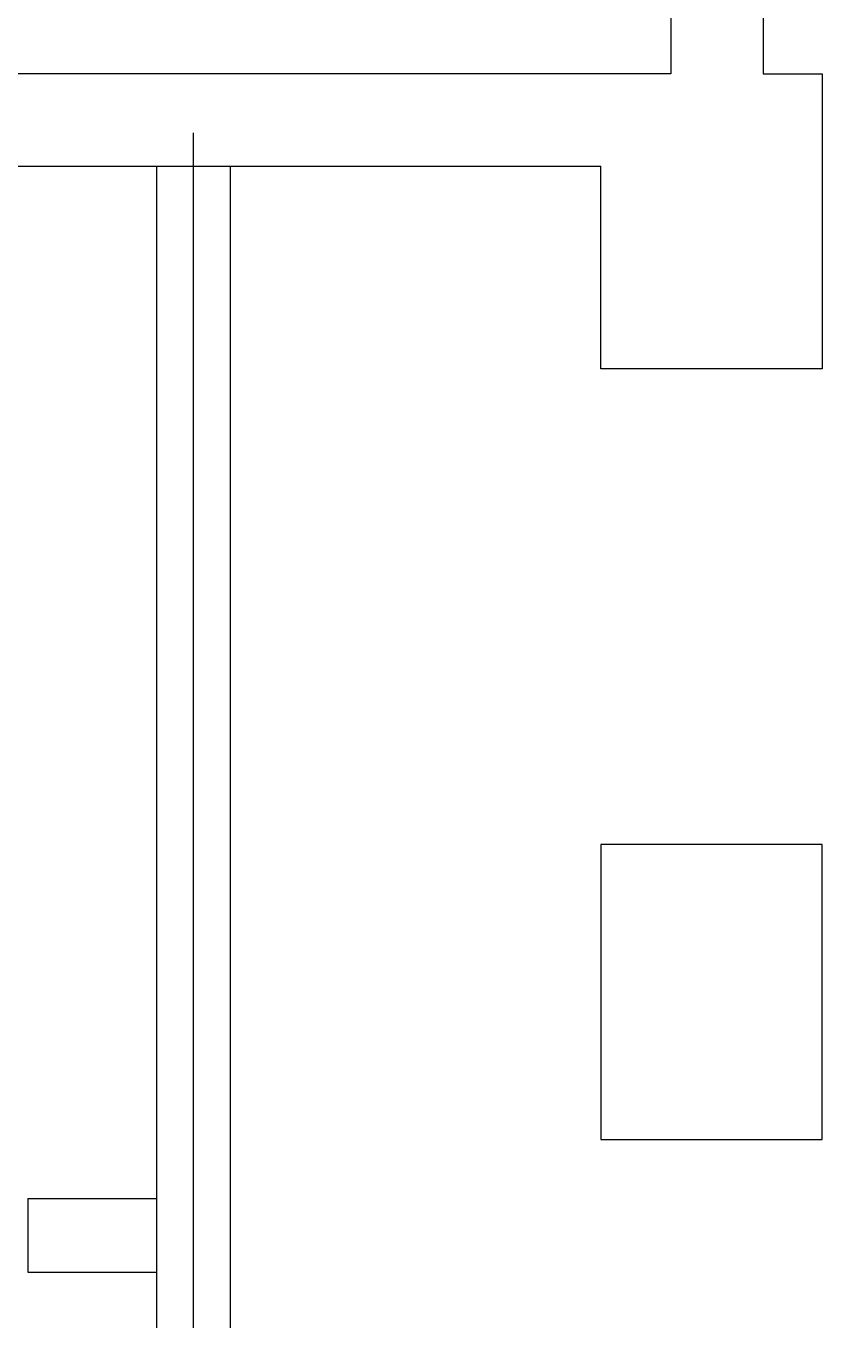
# Model space of a CAD drawing. Header units: millimetres. Extents: x -121354 to 132141, y -64344 to 350.
# Drawn here: x 47765 to 49925, y -13226 to -9716 of the extents above; entities that cross this region are included whole.
import ezdxf

# ---------------------------------------------------------------- set-up
doc = ezdxf.new("R2010")
doc.units = ezdxf.units.MM
for name, color, linetype in [('Block_101ë™_ìƒë¶€ê³¨ì¡°B3_0108', 7, 'CONTINUOUS'), ('Block_SSD_2001', 7, 'CONTINUOUS'), ('Line031', 7, 'CONTINUOUS'), ('Line032', 7, 'CONTINUOUS'), ('Line134', 7, 'CONTINUOUS'), ('Line167', 7, 'CONTINUOUS'), ('Line168', 7, 'CONTINUOUS'), ('Line169', 7, 'CONTINUOUS'), ('Line300', 7, 'CONTINUOUS'), ('Line311', 7, 'CONTINUOUS'), ('Line317', 7, 'CONTINUOUS'), ('Line389', 7, 'CONTINUOUS'), ('Polyline031', 7, 'CONTINUOUS'), ('Polyline040', 7, 'CONTINUOUS')]:
    doc.layers.add(name, color=color, linetype=linetype)

msp = doc.modelspace()

# ---------------------------------------------------------------- linework, layer by layer
at = {"layer": 'Block_101ë™_ìƒë¶€ê³¨ì¡°B3_0108'}
for points in [[(49515.1, -8145.6), (49515.1, -9845.6)], [(49765.1, -9105.6), (49765.1, -9845.6)], [(49515.1, -9845.6), (47365.1, -9845.6)], [(49765.1, -9845.6), (49925.1, -9845.6)], [(49925.1, -9845.6), (49925.1, -10645.6)], [(47365.1, -10095.6), (49325.1, -10095.6)], [(49325.1, -10645.6), (49325.1, -10095.6)], [(49925.1, -10645.6), (49325.1, -10645.6)], [(49925.1, -11935.6), (49325.1, -11935.6)], [(49325.1, -11935.6), (49325.1, -12735.6)], [(49925.1, -12735.6), (49925.1, -11935.6)], [(49325.1, -12735.6), (49925.1, -12735.6)]]:
    msp.add_open_spline(points, degree=1, dxfattribs=at)
at = {"layer": 'Block_SSD_2001'}
msp.add_open_spline([(47770.1, -12895.6, 0), (47770.1, -13095.6, 0)], degree=1, dxfattribs=at)
at = {"layer": 'Line031'}
msp.add_line((48120.1, -16135.6), (48120.1, -10095.6), dxfattribs=at)
at = {"layer": 'Line032'}
msp.add_line((48320.1, -15935.6), (48320.1, -10095.6), dxfattribs=at)
at = {"layer": 'Line134'}
msp.add_line((48220.1, -16035.6), (48220.1, -10005.6), dxfattribs=at)
at = {"layer": 'Line167'}
msp.add_line((47770.1, -12895.6), (47770.1, -13095.6), dxfattribs=at)
at = {"layer": 'Line168'}
msp.add_line((47770.1, -13095.6), (48120.1, -13095.6), dxfattribs=at)
at = {"layer": 'Line169'}
msp.add_line((47770.1, -12895.6), (48120.1, -12895.6), dxfattribs=at)
at = {"layer": 'Line300'}
msp.add_line((49515.1, -9845.6), (47365.1, -9845.6), dxfattribs=at)
at = {"layer": 'Line311'}
msp.add_line((49765.1, -9105.6), (49765.1, -9845.6), dxfattribs=at)
at = {"layer": 'Line317'}
msp.add_line((49515.1, -8145.6), (49515.1, -9845.6), dxfattribs=at)
at = {"layer": 'Line389'}
msp.add_line((47365.1, -10095.6), (49325.1, -10095.6), dxfattribs=at)
at = {"layer": 'Polyline031'}
for p, q in [((49765.1, -9845.6), (49925.1, -9845.6)), ((49925.1, -9845.6), (49925.1, -10645.6)), ((49325.1, -10645.6), (49325.1, -10095.6)), ((49925.1, -10645.6), (49325.1, -10645.6))]:
    msp.add_line(p, q, dxfattribs=at)
at = {"layer": 'Polyline040'}
for p, q in [((49925.1, -11935.6), (49325.1, -11935.6)), ((49325.1, -11935.6), (49325.1, -12735.6)), ((49925.1, -12735.6), (49925.1, -11935.6)), ((49325.1, -12735.6), (49925.1, -12735.6))]:
    msp.add_line(p, q, dxfattribs=at)

doc.saveas('drawing.dxf')
